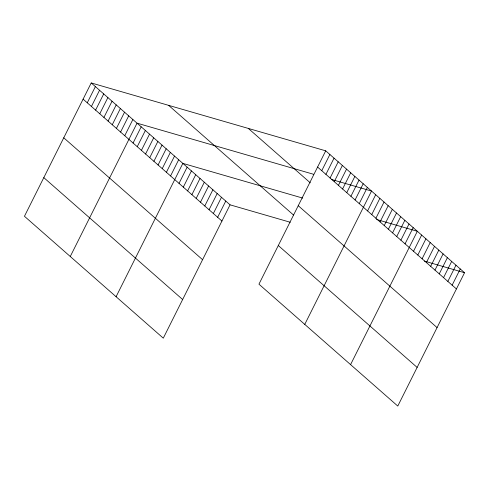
<?xml version="1.0" encoding="UTF-8"?>
<svg xmlns="http://www.w3.org/2000/svg" width="489" height="489" viewBox="0 0 489 489"><rect width="100%" height="100%" fill="white"/><g stroke="black" fill="none" stroke-linecap="round" stroke-linejoin="round"><path stroke-width="0.73" d="M91.217 82.941L24.45 216.272L163.289 338.168L230.056 204.83L91.217 82.941L325.711 150.832L464.55 272.728L397.783 406.059L258.944 284.17L325.711 150.832M87.262 102.806L95.386 86.596M91.431 106.468L99.548 90.251M95.593 110.123L103.717 93.906M99.762 113.778L107.88 97.568M103.925 117.433L112.042 101.223M108.093 121.095L116.211 104.878M112.256 124.75L120.373 108.534M116.419 128.405L124.542 112.195M120.587 132.061L128.705 115.85M124.75 135.722L132.874 119.505M70.269 256.499L137.036 123.161L313.492 174.255M133.081 143.032L141.199 126.822M137.244 146.688L145.367 130.477M141.413 150.349L149.53 134.133M145.575 154.004L153.699 137.788M149.744 157.66L157.861 141.449M153.907 161.315L162.024 145.105M158.069 164.976L166.193 148.76M162.238 168.632L170.355 152.415M166.401 172.287L174.524 156.077M170.569 175.942L178.687 159.732M116.082 296.725L182.855 163.387L302.758 198.106M179.023 183.369L187.146 167.152M183.314 187.134L191.437 170.924M187.605 190.906L195.728 174.689M191.896 194.671L200.019 178.461M196.187 198.442L204.31 182.226M200.484 202.208L208.601 185.991M204.775 205.973L212.892 189.763M209.066 209.744L217.183 193.528M213.357 213.51L221.474 197.293M217.648 217.281L225.765 201.065M321.756 170.704L329.879 154.487M325.925 174.359L334.042 158.149M330.087 178.02L338.205 161.804M334.256 181.676L342.373 165.459M338.419 185.331L346.536 169.115M342.581 188.986L350.705 172.776M346.75 192.648L354.867 176.431M350.913 196.303L359.036 180.086M355.081 199.958L363.199 183.742M359.244 203.613L367.361 187.403M304.757 324.396L371.53 191.058L331.401 179.439M367.575 210.93L375.693 194.714M371.738 214.585L379.861 198.369M375.907 218.241L384.024 202.03M380.069 221.902L388.187 205.686M384.232 225.557L392.355 209.341M388.4 229.213L396.518 212.996M392.563 232.868L400.687 216.658M396.732 236.529L404.849 220.313M400.894 240.185L409.012 223.968M405.063 243.84L413.181 227.623M350.576 364.617L417.343 231.285L376.506 219.457M413.517 251.267L421.634 235.05M417.808 255.032L425.925 238.815M422.099 258.803L430.222 242.587M426.39 262.569L434.513 246.352M430.681 266.334L438.804 250.123M434.972 270.105L443.095 253.889M439.263 273.871L447.386 257.654M443.554 277.636L451.677 261.426M447.851 281.407L455.968 265.191M452.142 285.173L460.259 268.956M230.056 204.83L290.246 222.257M424.428 261.108L464.55 272.728M317.593 167.049L456.433 288.944M248.326 128.43L310.289 182.825M298.235 205.698L437.074 327.593M168.601 105.343L293.492 214.995M278.296 245.521L417.135 367.41M83.099 99.151L221.939 221.046M63.747 137.8L202.58 259.696M43.802 177.623L182.642 299.519"/></g></svg>
